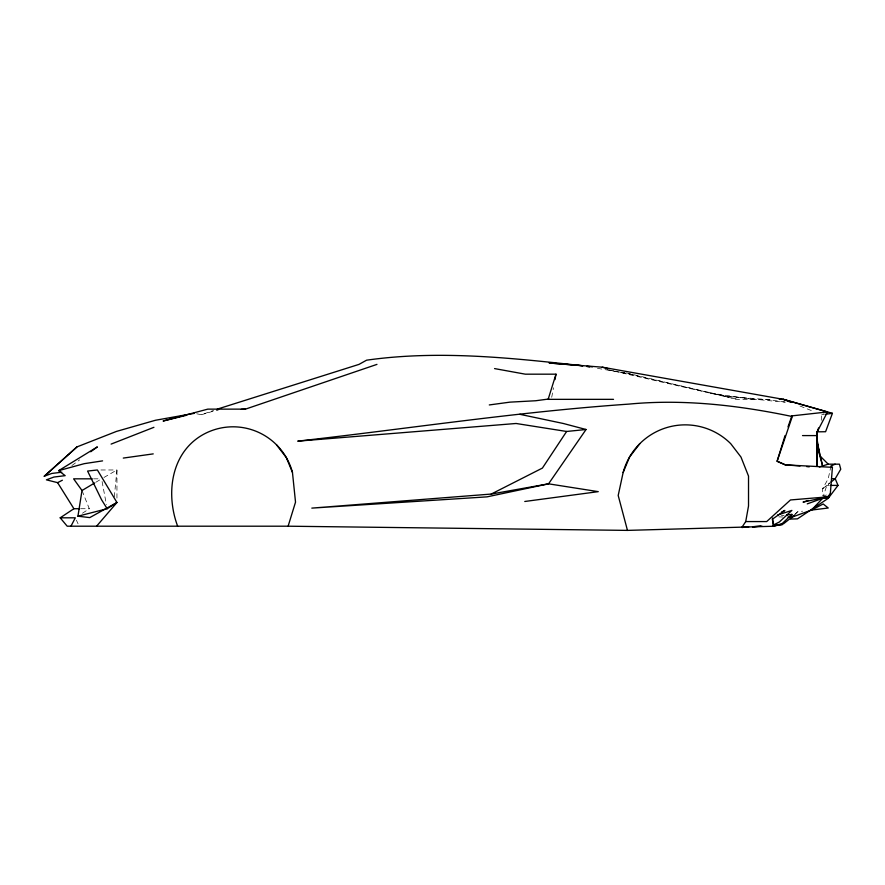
<?xml version="1.0" encoding="UTF-8"?>
<svg xmlns="http://www.w3.org/2000/svg" width="885" height="885" viewBox="0 0 885 885"><rect width="100%" height="100%" fill="white"/><g stroke="black" fill="none" stroke-linecap="round" stroke-linejoin="round"><path stroke-width="0.66" stroke-dasharray="4.42 3.32" d="M821.236 420.32L821.767 414.733L824.068 413.605M114.298 496.95L116.953 469.979L99.994 469.979M551.72 397.288L553.479 387.774M831.015 465.93L828.227 478.708L822.63 488.741L822.63 495.589M822.63 498.332L826.822 485.4L829.975 482.889L822.63 488.741L826.822 485.4L829.311 485.4M794.896 514.528L797.562 511.807L802.606 511.176M794.719 514.495L797.562 511.807M71.873 465.565L79.628 459.879M82.482 513.212L89.296 508.72L82.006 490.511M95.823 482.27L100.425 479.526M103.943 477.469L116.953 469.979L116.953 498.421M196.736 413.793L201.404 414.733L213.606 410.43M823.824 495.788L826.413 495.003M201.404 414.733L215.42 410.529L218.141 410.408M821.767 414.733L824.433 414.379M781.433 515.645L784.044 515.324M606.922 369.488L737.205 399.345L770.038 399.345M93.589 478.829L100.248 478.829M80.723 508.72L89.296 508.72M778.822 516.884L782.738 516.973M752.704 399.345L710.312 393.04L725.689 396.214L785.205 402.31M785.028 401.867L764.452 399.345L725.689 396.214L622.708 372.552M597.475 368.326L627.919 373.625M609.533 370.052L620.042 372.131M621.347 372.386L635.795 375.251M626.303 372.917L737.205 399.345M800.007 406.016L814.089 411.658M76.409 520.203L78.057 523.798M102.085 481.551L106.41 504.649"/><path stroke-width="1.33" d="M817.198 435.586L817.043 466.34L817.198 431.725L817.198 435.586L802.518 435.586M817.198 431.725L817.032 441.936L819.576 454.525L817.032 439.004M794.011 515.435L790.471 519.064L797.462 518.864L828.227 498.332L830.307 493.819L832.42 467.324L785.294 464.879L777.107 461.251L785.039 435.586M96.576 526.199L116.953 502.492L107.173 508.72L101.576 499.771L87.593 471.063L97.383 469.979L116.953 502.492L89.761 517.603L77.946 516.198L82.006 490.511L73.61 478.829L92.25 478.829M741.851 527.449L748.588 526.984L741.851 527.449L745.723 521.564L748.522 505.977L748.522 476.097L740.966 457.036L730.744 443.706A64.317 64.317 0 0 0 623.128 472.546L618.195 495.478L627.465 530.392L773.324 526.254L783.479 523.832L791.865 517.183L811.445 510.081L823.194 503.985L828.227 508.001L811.445 510.081L822.63 498.332L824.82 497.038M554.983 379.621L555.99 374.178L525.336 374.178L494.571 368.591M79.506 508.72L73.909 508.72L60.202 517.813L67.194 526.199L288.112 526.199L295.524 502.149L292.459 472.413L286.309 457.567L276.529 444.834M555.99 374.178L548.147 399.345L613.515 399.345M831.015 482.059L835.208 478.708L840.75 469.216L839.411 464.171L828.227 464.171L819.831 455.786L822.63 465.93L817.032 441.936L817.198 431.836L827.508 411.934L791.865 415.884L792.285 416.536L777.107 461.251L785.438 464.879L800.051 465.975M787.993 426.924L791.865 415.884M818.548 427.997L817.198 431.836L825.594 431.725L832.42 413.328L783.369 399.345L602.254 367.187L549.131 362.994L582.916 365.793C511.143 357.905 438.506 349.951 366.567 360.195L359 364.388L217.279 409.135M623.128 472.546L629.556 457.036L639.778 443.706M70.955 526.199L75.313 517.813L60.202 517.813M491.219 494.062L548.556 483.829L586.058 429.502L566.621 431.471L542.416 468.077L491.219 494.062L311.819 508.112L487.004 496.861L548.556 483.829L598.26 491.651L524.772 501.485M831.712 478.708L835.208 478.708L838.006 485.4L828.227 498.332L822.63 498.332L807.253 503.875M808.248 500.512L803.049 502.094L827.508 496.883L830.307 493.819M787.949 517.094L791.865 517.183L791.865 514.384L782.086 523.677L773.324 526.254L772.528 518.09M61.762 472.214L51.75 473.453L44.25 476.252L76.995 446.892L116.499 431.404L155.45 420.264L194.412 413.328M44.25 476.252L76.995 446.892M90.712 451.759L97.361 446.892L58.653 470.654L65.169 475.654L53.908 477.048L46.407 479.847L57.591 482.646L62.359 480.234M82.006 490.511L94.673 482.956M781.444 512.149L784.873 510.424L772.295 519.263L773.689 524.849L779.287 522.05L791.865 510.424L777.517 515.059M835.208 464.171L831.015 465.93L832.42 467.678M111.112 444.093L153.924 427.311M241.362 409.324L245.466 409.135L376.966 364.388M819.278 466.981L828.227 464.171M77.946 516.198L107.173 508.72M58.653 470.654L84.274 463.663L102.583 460.875M186.58 415.253L163.105 421.017L207.787 409.135L245.466 409.135M123.28 458.076L153.227 453.883M489.294 404.943L509.959 402.144L535.657 400.75L548.833 399.002M825.76 414.202L832.42 413.328M786.643 515.015L791.865 514.384M827.508 496.883L790.471 499.959L766.698 521.564L745.723 521.564M752.626 526.708L760.702 526.155M776.853 525.037L779.541 524.849M752.582 526.752L761.963 526.155M772.693 525.458L775.371 525.281M778.059 525.115L782.086 524.849M779.298 399.345L783.369 399.345L827.508 411.934M830.55 485.4L838.006 485.4M288.112 526.199L627.465 530.392M806.633 466.561L809.233 466.837M586.976 366.257L592.386 366.877M566.621 431.471L516.099 423.484L297.758 441.15C408.14 428.727 518.09 411.724 628.969 404.102C683.574 398.892 738.82 405.33 792.285 416.536M586.888 366.478L589.532 366.943M519.827 414.302L563.303 423.484L586.058 429.502M602.254 367.187L607.597 368.459M783.369 399.345L791.046 402.421M57.591 482.646L73.909 508.72M177.653 526.199C165.716 494.306 170.65 453.43 202.267 435.055A61.519 61.519 0 0 1 292.459 472.413"/></g></svg>
